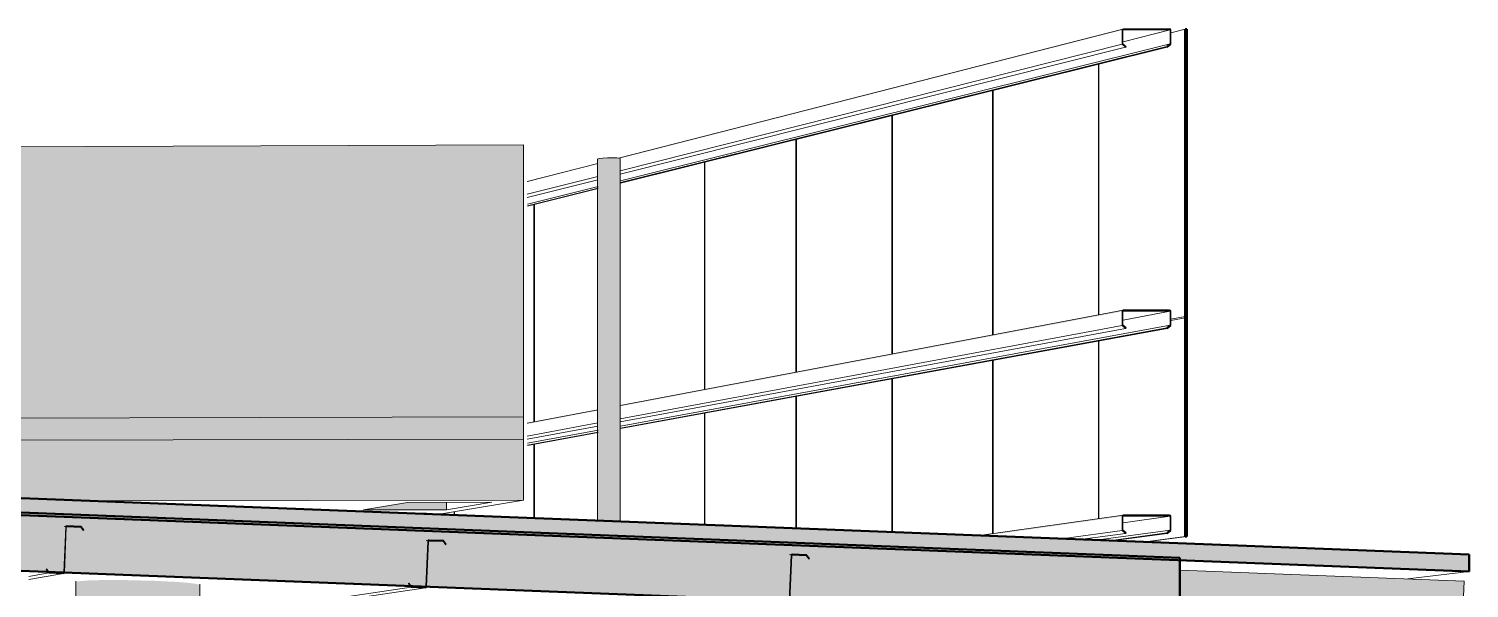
# Model space of a CAD drawing. Header units: inches. Extents: x 27328 to 121296, y -4075 to 4147.
# Drawn here: x 49625.8321 to 49625.9896, y 60.0575 to 60.1186 of the extents above; entities that cross this region are included whole.
import ezdxf

# ---------------------------------------------------------------- set-up
doc = ezdxf.new("R2010")
doc.units = ezdxf.units.IN
doc.header["$MEASUREMENT"] = 0
for name, color, linetype, lineweight in [('A-CLNG', 13, 'Continuous', 9), ('A-ROOF', 132, 'Continuous', 9), ('A-WALL-PATT', 111, 'Continuous', 9), ('L-SITE-WALL', 31, 'Continuous', 9), ('M-EQPM', 50, 'Continuous', 9), ('M-HVAC-DUCT', 70, 'Continuous', 9), ('S-BEAM', 12, 'Continuous', 9), ('S-COLS', 52, 'Continuous', 9)]:
    doc.layers.add(name, color=color, linetype=linetype, lineweight=lineweight)

# ---------------------------------------------------------------- blocks, each defined once
blk = doc.blocks.new('FP_225-mezzanine - perspective')
at = {"layer": 'S-BEAM'}
for p, q in [((23036.28169, 60.06073), (23036.28174, 60.06078)), ((23036.27968, 60.05875), (23036.27976, 60.05882))]:
    blk.add_line(p, q, dxfattribs=at)
blk = doc.blocks.new('FP_226-mezzanine - perspective')
at = {"layer": 'S-BEAM'}
for p, q in [((23036.23995, 60.05971), (23036.24003, 60.05979)), ((23036.23805, 60.05783), (23036.2381, 60.05788))]:
    blk.add_line(p, q, dxfattribs=at)
blk = doc.blocks.new('FP_230-mezzanine - perspective')
at = {"layer": 'A-WALL-PATT'}
for p, q in [((23036.31338, 60.08731), (23036.31338, 60.11472)), ((23036.31344, 60.08732), (23036.31344, 60.11474)), ((23036.3018, 60.08512), (23036.3018, 60.11184)), ((23036.30186, 60.08513), (23036.30186, 60.11186)), ((23036.29079, 60.08303), (23036.29079, 60.1091)), ((23036.29085, 60.08305), (23036.29085, 60.10912)), ((23036.28031, 60.08105), (23036.28031, 60.10649)), ((23036.28036, 60.08106), (23036.28036, 60.10651)), ((23036.27032, 60.07916), (23036.27032, 60.10401)), ((23036.27037, 60.07917), (23036.27037, 60.10402)), ((23036.25167, 60.07563), (23036.25167, 60.09937)), ((23036.25172, 60.07564), (23036.25172, 60.09938)), ((23036.3213, 60.08687), (23036.32286, 60.08716)), ((23036.32286, 60.08699), (23036.3213, 60.0867)), ((23036.31338, 60.06505), (23036.31338, 60.08447)), ((23036.31344, 60.06505), (23036.31344, 60.08449)), ((23036.3018, 60.06341), (23036.3018, 60.08235)), ((23036.30186, 60.06342), (23036.30186, 60.08236)), ((23036.29079, 60.06364), (23036.29079, 60.08034)), ((23036.29085, 60.06364), (23036.29085, 60.08035)), ((23036.28031, 60.06406), (23036.28031, 60.07842)), ((23036.28036, 60.06406), (23036.28036, 60.07843)), ((23036.27032, 60.06446), (23036.27032, 60.07659)), ((23036.27037, 60.06446), (23036.27037, 60.0766)), ((23036.25167, 60.06521), (23036.25167, 60.07317)), ((23036.25172, 60.06521), (23036.25172, 60.07318)), ((23036.24296, 60.06556), (23036.24296, 60.06581)), ((23036.243, 60.06556), (23036.243, 60.06582))]:
    blk.add_line(p, q, dxfattribs=at)
blk = doc.blocks.new('FP_257-mezzanine - perspective')
at = {"layer": 'S-BEAM'}
blk.add_line((23036.3194, 60.06536), (23036.31948, 60.06544), dxfattribs=at)

msp = doc.modelspace()

# ---------------------------------------------------------------- hatches: boundary and pattern name
at = {"layer": 'A-CLNG', "lineweight": 13}
msp.add_hatch(color=256, dxfattribs=at).paths.add_polyline_path([(49625.95797, 60.05439), (49625.95797, 60.06078), (49625.67592, 60.07176), (49625.67592, 60.06544), (49625.95381, 60.05456)], flags=0)
at = {"layer": 'A-ROOF', "lineweight": 13}
msp.add_hatch(color=256, dxfattribs=at).paths.add_polyline_path([(49625.98959, 60.05927), (49625.98959, 60.06115), (49625.67592, 60.07335), (49625.67592, 60.07149), (49625.96253, 60.06032)], flags=0)
at = {"layer": 'L-SITE-WALL', "lineweight": 13}
msp.add_hatch(color=256, dxfattribs=at).paths.add_polyline_path([(49625.95855, 60.06312), (49625.95871, 60.06312), (49625.95871, 60.11855), (49625.95855, 60.11855), (49625.95855, 60.07938)], flags=0)
at = {"layer": 'M-EQPM', "lineweight": 5}
for points in [[(49625.82818, 60.07362), (49625.88622, 60.07376), (49625.88622, 60.10589), (49625.82818, 60.10568), (49625.82818, 60.07939)], [(49625.83954, 60.06699), (49625.88622, 60.06709), (49625.88622, 60.0762), (49625.82818, 60.07605), (49625.82818, 60.06743), (49625.836, 60.06713)], [(49625.86871, 60.06601), (49625.8778, 60.06603), (49625.8778, 60.06686), (49625.87357, 60.06685), (49625.86933, 60.06611)]]:
    msp.add_hatch(color=256, dxfattribs=at).paths.add_polyline_path(points, flags=0)
at = {"layer": 'M-HVAC-DUCT', "lineweight": 5}
h = msp.add_hatch(color=256, dxfattribs=at)
h.paths.add_polyline_path([(49625.85082, 60.03937), (49625.85081, 60.05783), (49625.8503, 60.05795), (49625.84967, 60.05803), (49625.84832, 60.05814), (49625.84596, 60.05826), (49625.84596, 60.03953), (49625.84927, 60.0395), (49625.85054, 60.03945), (49625.85081, 60.03939)], flags=0)
h.paths.add_polyline_path([(49625.85062, 60.06656), (49625.85043, 60.06659), (49625.84927, 60.06668), (49625.84692, 60.06672), (49625.8472, 60.06669), (49625.85054, 60.06656)], flags=0)
for points in [[(49625.83728, 60.03927), (49625.83752, 60.03931), (49625.83752, 60.05821), (49625.83728, 60.05814), (49625.83728, 60.04119)], [(49625.83752, 60.03931), (49625.83874, 60.03939), (49625.842, 60.03949), (49625.84596, 60.03953), (49625.84596, 60.05826), (49625.8427, 60.05834), (49625.84026, 60.05835), (49625.83841, 60.05829), (49625.83752, 60.05821), (49625.83752, 60.04119)]]:
    msp.add_hatch(color=256, dxfattribs=at).paths.add_polyline_path(points, flags=0)
at = {"layer": 'S-BEAM', "lineweight": 5}
h = msp.add_hatch(color=256, dxfattribs=at)
h.paths.add_polyline_path([(49625.88662, 60.10183), (49625.89434, 60.10384), (49625.89434, 60.10388), (49625.88662, 60.1019), (49625.88662, 60.10186)], flags=0)
h.paths.add_polyline_path([(49625.89677, 60.10442), (49625.95165, 60.11844), (49625.95169, 60.11852), (49625.95177, 60.11856), (49625.89665, 60.10446), (49625.89675, 60.10443)], flags=0)
for points in [[(49625.95176, 60.11716), (49625.95688, 60.11849), (49625.95684, 60.11851), (49625.95176, 60.1172)], [(49625.95176, 60.08676), (49625.9569, 60.08772), (49625.95684, 60.08777), (49625.95176, 60.0868)], [(49625.93684, 60.06322), (49625.95165, 60.06531), (49625.95169, 60.06539), (49625.95177, 60.06543), (49625.93646, 60.06324)], [(49625.95176, 60.0646), (49625.9569, 60.06532), (49625.95684, 60.06537), (49625.95176, 60.06464)], [(49625.8359, 60.05913), (49625.83595, 60.05917), (49625.83589, 60.05917), (49625.83586, 60.05914), (49625.83589, 60.05913)], [(49625.98885, 60.05349), (49625.98905, 60.05823), (49625.95797, 60.05944), (49625.95797, 60.05543), (49625.95872, 60.05543), (49625.95872, 60.05467), (49625.96254, 60.05452)], [(49625.8755, 60.05758), (49625.87554, 60.05762), (49625.87549, 60.05762), (49625.87545, 60.05758), (49625.87549, 60.05758)]]:
    msp.add_hatch(color=256, dxfattribs=at).paths.add_polyline_path(points, flags=0)
h = msp.add_hatch(color=256, dxfattribs=at)
h.paths.add_polyline_path([(49625.88662, 60.0754), (49625.89434, 60.07686), (49625.89434, 60.07695), (49625.88662, 60.07547), (49625.88662, 60.07543)], flags=0)
h.paths.add_polyline_path([(49625.89678, 60.07733), (49625.95165, 60.0877), (49625.95169, 60.08779), (49625.95177, 60.08783), (49625.89679, 60.0774), (49625.89679, 60.07736)], flags=0)
at = {"layer": 'S-COLS', "lineweight": 5}
for points in [[(49625.89594, 60.06486), (49625.89594, 60.10448), (49625.89488, 60.10444), (49625.89432, 60.10436), (49625.89432, 60.06492), (49625.89575, 60.06486)], [(49625.89678, 60.06482), (49625.89675, 60.10443), (49625.89671, 60.10445), (49625.89594, 60.10448), (49625.89594, 60.06486), (49625.89677, 60.06482)]]:
    msp.add_hatch(color=256, dxfattribs=at).paths.add_polyline_path(points, flags=0)

# ---------------------------------------------------------------- linework, layer by layer
at = {"layer": 'A-CLNG', "lineweight": 50}
for p, q in [((49625.95797, 60.06078), (49625.67592, 60.07176)), ((49625.67592, 60.06544), (49625.95797, 60.05439)), ((49625.95797, 60.05439), (49625.95797, 60.06078))]:
    msp.add_line(p, q, dxfattribs=at)
at = {"layer": 'A-ROOF', "lineweight": 50}
for p, q in [((49625.98959, 60.06115), (49625.67592, 60.07335)), ((49625.67592, 60.07149), (49625.98959, 60.05927)), ((49625.98959, 60.05927), (49625.98959, 60.06115))]:
    msp.add_line(p, q, dxfattribs=at)
at = {"layer": 'A-ROOF', "lineweight": 13}
msp.add_line((49625.9829, 60.05848), (49625.98959, 60.05927), dxfattribs=at)
at = {"layer": 'L-SITE-WALL', "lineweight": 13}
for p, q in [((49625.95855, 60.11855), (49625.95698, 60.11816)), ((49625.95418, 60.06253), (49625.95855, 60.06312)), ((49625.95871, 60.06312), (49625.9543, 60.06253))]:
    msp.add_line(p, q, dxfattribs=at)
at = {"layer": 'L-SITE-WALL', "lineweight": 50}
for p, q in [((49625.95871, 60.11855), (49625.95855, 60.11855)), ((49625.95855, 60.11855), (49625.95855, 60.06312)), ((49625.95871, 60.06312), (49625.95871, 60.11855)), ((49625.95855, 60.06312), (49625.95871, 60.06312))]:
    msp.add_line(p, q, dxfattribs=at)
at = {"layer": 'M-EQPM'}
for p, q in [((49625.82818, 60.10568), (49625.88622, 60.10589)), ((49625.88622, 60.07376), (49625.88622, 60.10589)), ((49625.82818, 60.07605), (49625.88622, 60.0762)), ((49625.88622, 60.06709), (49625.88622, 60.0762)), ((49625.88622, 60.07376), (49625.82818, 60.07362)), ((49625.88622, 60.06709), (49625.83954, 60.06699)), ((49625.86871, 60.06601), (49625.87354, 60.06684)), ((49625.87354, 60.06684), (49625.88274, 60.06686)), ((49625.87702, 60.06554), (49625.88622, 60.06709)), ((49625.88274, 60.06686), (49625.8778, 60.06603)), ((49625.8778, 60.06686), (49625.8778, 60.06603)), ((49625.8778, 60.06603), (49625.86871, 60.06601)), ((49625.87425, 60.06565), (49625.8756, 60.06565)), ((49625.8756, 60.06565), (49625.87534, 60.06561))]:
    msp.add_line(p, q, dxfattribs=at)
at = {"layer": 'M-HVAC-DUCT'}
for p, q in [((49625.85084, 60.06659), (49625.85084, 60.06655)), ((49625.83726, 60.03925), (49625.83726, 60.05823)), ((49625.85084, 60.05791), (49625.85084, 60.03939))]:
    msp.add_line(p, q, dxfattribs=at)
at = {"layer": 'S-BEAM'}
for p, q in [((49625.8966, 60.10446), (49625.95174, 60.11856)), ((49625.95176, 60.11716), (49625.9569, 60.11846)), ((49625.89678, 60.10306), (49625.95165, 60.11689)), ((49625.89681, 60.10196), (49625.9569, 60.11694)), ((49625.89681, 60.10178), (49625.95654, 60.11665)), ((49625.89679, 60.1027), (49625.95203, 60.11658)), ((49625.89681, 60.10172), (49625.95659, 60.11659)), ((49625.88662, 60.10191), (49625.89434, 60.10388)), ((49625.88662, 60.1005), (49625.89434, 60.10244)), ((49625.88662, 60.10015), (49625.89435, 60.10209)), ((49625.88665, 60.09943), (49625.89437, 60.10135)), ((49625.88665, 60.09925), (49625.89437, 60.10117)), ((49625.88665, 60.09919), (49625.89437, 60.10112)), ((49625.89678, 60.07742), (49625.95175, 60.08782)), ((49625.95176, 60.08676), (49625.9569, 60.08772)), ((49625.89678, 60.07596), (49625.95165, 60.08615)), ((49625.89679, 60.07562), (49625.95203, 60.08584)), ((49625.89681, 60.07516), (49625.9569, 60.0862)), ((49625.89681, 60.07496), (49625.95654, 60.08591)), ((49625.89681, 60.0749), (49625.95659, 60.08585)), ((49625.88662, 60.07549), (49625.89434, 60.07695)), ((49625.88662, 60.07407), (49625.89434, 60.07551)), ((49625.88662, 60.07374), (49625.89434, 60.07517)), ((49625.88665, 60.07329), (49625.89437, 60.07471)), ((49625.88665, 60.0731), (49625.89437, 60.07451)), ((49625.88665, 60.07304), (49625.89437, 60.07446)), ((49625.93627, 60.06324), (49625.95175, 60.06543)), ((49625.95176, 60.0646), (49625.9569, 60.06532)), ((49625.83599, 60.06421), (49625.83626, 60.06426)), ((49625.94529, 60.06288), (49625.95165, 60.06376)), ((49625.94733, 60.0628), (49625.95203, 60.06344)), ((49625.94907, 60.06274), (49625.9569, 60.0638)), ((49625.95044, 60.06268), (49625.95654, 60.06351)), ((49625.95079, 60.06267), (49625.95659, 60.06345)), ((49625.87558, 60.06267), (49625.87586, 60.06272)), ((49625.91528, 60.06113), (49625.91557, 60.06117)), ((49625.83214, 60.05875), (49625.83433, 60.05912)), ((49625.83592, 60.05906), (49625.83215, 60.05842)), ((49625.95797, 60.05944), (49625.98905, 60.05823)), ((49625.85214, 60.05432), (49625.87393, 60.05757)), ((49625.87551, 60.05751), (49625.85337, 60.05423)), ((49625.98905, 60.05823), (49625.98885, 60.05349))]:
    msp.add_line(p, q, dxfattribs=at)
at = {"layer": 'S-BEAM', "lineweight": 30}
for p, q in [((49625.95165, 60.11844), (49625.95165, 60.11689)), ((49625.95172, 60.11692), (49625.95172, 60.11844)), ((49625.95684, 60.11858), (49625.95177, 60.11856)), ((49625.95177, 60.11849), (49625.95684, 60.11851)), ((49625.9569, 60.11846), (49625.9569, 60.11694)), ((49625.95697, 60.11691), (49625.95697, 60.11846)), ((49625.95165, 60.11689), (49625.95203, 60.11658)), ((49625.95208, 60.11663), (49625.95172, 60.11692)), ((49625.9569, 60.11694), (49625.95654, 60.11665)), ((49625.95654, 60.11665), (49625.95659, 60.11659)), ((49625.95659, 60.11659), (49625.95697, 60.11691)), ((49625.95203, 60.11658), (49625.95208, 60.11663)), ((49625.95165, 60.0877), (49625.95165, 60.08615)), ((49625.95172, 60.08619), (49625.95172, 60.08771)), ((49625.95684, 60.08784), (49625.95177, 60.08783)), ((49625.95177, 60.08775), (49625.95684, 60.08777)), ((49625.9569, 60.08772), (49625.9569, 60.0862)), ((49625.95697, 60.08617), (49625.95697, 60.08772)), ((49625.95165, 60.08615), (49625.95203, 60.08584)), ((49625.95208, 60.0859), (49625.95172, 60.08619)), ((49625.95203, 60.08584), (49625.95208, 60.0859)), ((49625.9569, 60.0862), (49625.95654, 60.08591)), ((49625.95654, 60.08591), (49625.95659, 60.08585)), ((49625.95659, 60.08585), (49625.95697, 60.08617)), ((49625.95165, 60.06531), (49625.95165, 60.06376)), ((49625.95172, 60.06379), (49625.95172, 60.06531)), ((49625.95684, 60.06544), (49625.95177, 60.06543)), ((49625.95177, 60.06536), (49625.95684, 60.06537)), ((49625.9569, 60.06532), (49625.9569, 60.0638)), ((49625.95697, 60.06377), (49625.95697, 60.06532)), ((49625.83616, 60.06415), (49625.83595, 60.05918)), ((49625.83602, 60.05918), (49625.83623, 60.06414)), ((49625.83628, 60.06419), (49625.83781, 60.06413)), ((49625.83785, 60.0642), (49625.83629, 60.06426)), ((49625.83781, 60.06413), (49625.83809, 60.06377)), ((49625.83815, 60.06382), (49625.83785, 60.0642)), ((49625.83809, 60.06377), (49625.83815, 60.06382)), ((49625.95165, 60.06376), (49625.95203, 60.06344)), ((49625.95208, 60.0635), (49625.95172, 60.06379)), ((49625.95203, 60.06344), (49625.95208, 60.0635)), ((49625.9569, 60.0638), (49625.95654, 60.06351)), ((49625.95654, 60.06351), (49625.95659, 60.06345)), ((49625.95659, 60.06345), (49625.95697, 60.06377)), ((49625.87576, 60.0626), (49625.87555, 60.05763)), ((49625.87562, 60.05763), (49625.87583, 60.0626)), ((49625.87588, 60.06265), (49625.87742, 60.06259)), ((49625.87745, 60.06266), (49625.87589, 60.06272)), ((49625.87742, 60.06259), (49625.8777, 60.06223)), ((49625.87775, 60.06227), (49625.87745, 60.06266)), ((49625.8777, 60.06223), (49625.87775, 60.06227)), ((49625.91546, 60.06105), (49625.91525, 60.05608)), ((49625.91532, 60.05607), (49625.91553, 60.06105)), ((49625.91716, 60.06111), (49625.91559, 60.06117)), ((49625.91559, 60.0611), (49625.91712, 60.06104)), ((49625.91712, 60.06104), (49625.91741, 60.06068)), ((49625.91746, 60.06072), (49625.91716, 60.06111)), ((49625.91741, 60.06068), (49625.91746, 60.06072)), ((49625.83409, 60.05955), (49625.83403, 60.05951)), ((49625.83403, 60.05951), (49625.83433, 60.05912)), ((49625.83437, 60.05919), (49625.83409, 60.05955)), ((49625.83433, 60.05912), (49625.83589, 60.05906)), ((49625.8359, 60.05913), (49625.83437, 60.05919)), ((49625.83591, 60.05913), (49625.8359, 60.05913)), ((49625.87368, 60.058), (49625.87362, 60.05796)), ((49625.87362, 60.05796), (49625.87393, 60.05757)), ((49625.87396, 60.05764), (49625.87368, 60.058)), ((49625.87393, 60.05757), (49625.87549, 60.05751)), ((49625.8755, 60.05758), (49625.87396, 60.05764)), ((49625.87551, 60.05758), (49625.8755, 60.05758))]:
    msp.add_line(p, q, dxfattribs=at)
for points in [[(49625.95177, 60.11856, 0), (49625.95169, 60.11852, 0), (49625.95165, 60.11844, 0)], [(49625.95172, 60.11844, 0), (49625.95174, 60.11847, 0), (49625.95177, 60.11849, 0)], [(49625.95697, 60.11846, 0), (49625.95693, 60.11855, 0), (49625.95684, 60.11858, 0)], [(49625.95684, 60.11851, 0), (49625.95688, 60.11849, 0), (49625.9569, 60.11846, 0)], [(49625.95177, 60.08783, 0), (49625.95169, 60.08779, 0), (49625.95165, 60.0877, 0)], [(49625.95172, 60.08771, 0), (49625.95174, 60.08774, 0), (49625.95177, 60.08775, 0)], [(49625.95697, 60.08772, 0), (49625.95693, 60.08781, 0), (49625.95684, 60.08784, 0)], [(49625.95684, 60.08777, 0), (49625.95688, 60.08775, 0), (49625.9569, 60.08772, 0)], [(49625.95177, 60.06543, 0), (49625.95169, 60.06539, 0), (49625.95165, 60.06531, 0)], [(49625.95172, 60.06531, 0), (49625.95174, 60.06534, 0), (49625.95177, 60.06536, 0)], [(49625.95697, 60.06532, 0), (49625.95693, 60.0654, 0), (49625.95684, 60.06544, 0)], [(49625.95684, 60.06537, 0), (49625.95688, 60.06535, 0), (49625.9569, 60.06532, 0)], [(49625.83629, 60.06426, 0), (49625.8362, 60.06423, 0), (49625.83616, 60.06415, 0)], [(49625.83623, 60.06414, 0), (49625.83625, 60.06418, 0), (49625.83628, 60.06419, 0)], [(49625.87589, 60.06272, 0), (49625.8758, 60.06269, 0), (49625.87576, 60.0626, 0)], [(49625.87583, 60.0626, 0), (49625.87585, 60.06263, 0), (49625.87588, 60.06265, 0)], [(49625.91559, 60.06117, 0), (49625.9155, 60.06114, 0), (49625.91546, 60.06105, 0)], [(49625.91553, 60.06105, 0), (49625.91555, 60.06109, 0), (49625.91559, 60.0611, 0)], [(49625.83589, 60.05906, 0), (49625.83598, 60.05909, 0), (49625.83602, 60.05918, 0)], [(49625.87549, 60.05751, 0), (49625.87558, 60.05754, 0), (49625.87562, 60.05763, 0)]]:
    msp.add_polyline3d(points, dxfattribs=at)
at = {"layer": 'S-COLS'}
for p, q in [((49625.89431, 60.06492), (49625.89431, 60.10435)), ((49625.89679, 60.10442), (49625.89679, 60.06482))]:
    msp.add_line(p, q, dxfattribs=at)
for points in [[(49625.89594, 60.10448, 0), (49625.8954, 60.10447, 0), (49625.89488, 60.10444, 0), (49625.8945, 60.1044, 0), (49625.89432, 60.10436, 0), (49625.89432, 60.10435, 0)], [(49625.89678, 60.10441, 0), (49625.89671, 60.10445, 0), (49625.89641, 60.10448, 0), (49625.89594, 60.10448, 0)]]:
    msp.add_polyline3d(points, dxfattribs=at)

# ---------------------------------------------------------------- block references
at = {"layer": 'L-SITE-WALL'}
msp.add_blockref('FP_230-mezzanine - perspective', (26589.63568, 0), dxfattribs=at)
at = {"layer": 'S-BEAM'}
for name in ['FP_257-mezzanine - perspective', 'FP_225-mezzanine - perspective', 'FP_226-mezzanine - perspective']:
    msp.add_blockref(name, (26589.63568, 0), dxfattribs=at)

doc.saveas('drawing.dxf')
